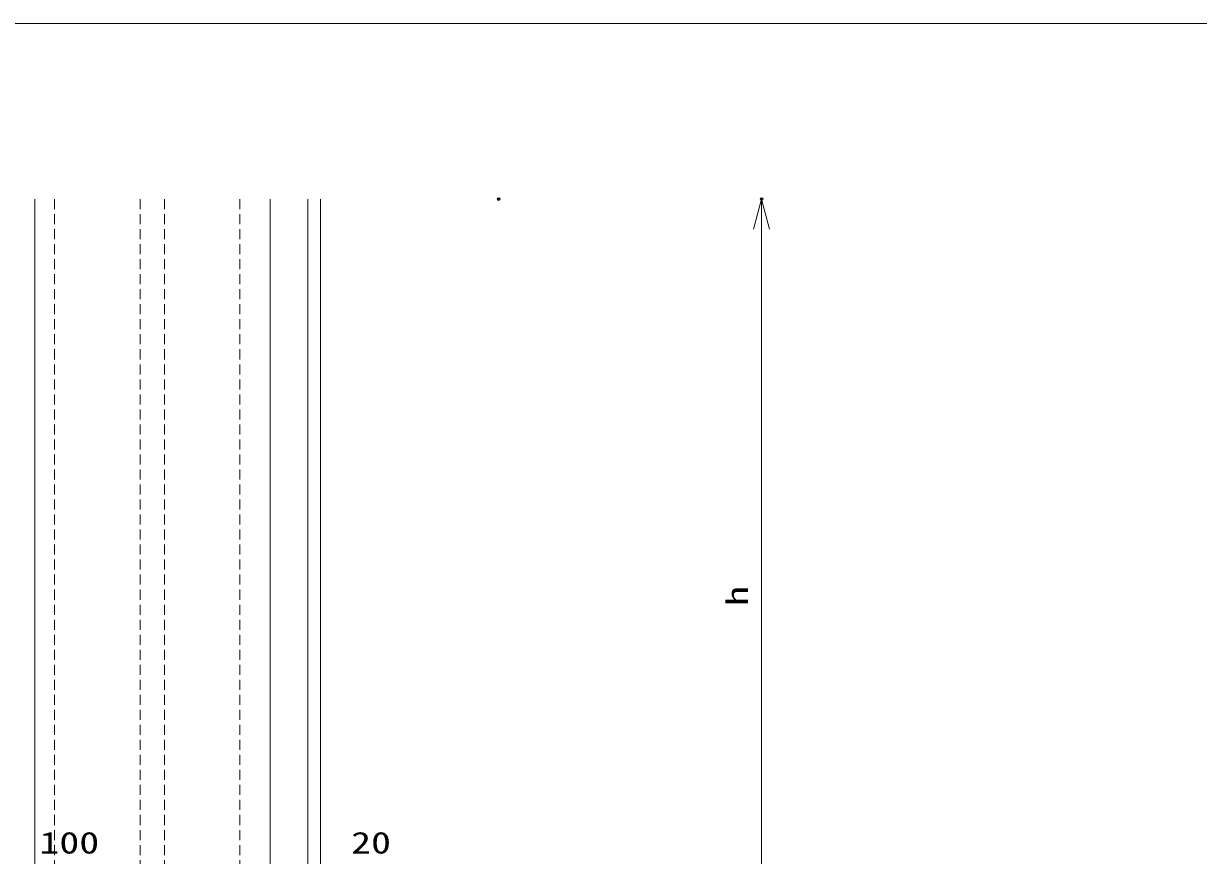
# Model space of a CAD drawing. Units: millimetres on the paper. Extents: x -395 to 395, y -281 to 281.
# Drawn here: x -234.5 to 0, y 114.8 to 281 of the extents above; entities that cross this region are included whole.
import ezdxf
from ezdxf.enums import TextEntityAlignment as Align

# ---------------------------------------------------------------- set-up
doc = ezdxf.new("R2010")
doc.units = ezdxf.units.MM
doc.header["$PDMODE"] = 32
doc.header["$PDSIZE"] = 0.5
doc.linetypes.add('DASHED2', pattern=[3, 2, -1])
for name, color, linetype, lineweight in [('0-2_USERZ', 3, 'Continuous', 9), ('0-3_F-1', 7, 'Continuous', 9), ('0-5_0', 7, 'Continuous', 9), ('0-9__0-A_1-2', 3, 'Continuous', 9), ('0-B_SUNPOU', 3, 'Continuous', 9)]:
    doc.layers.add(name, color=color, linetype=linetype, lineweight=lineweight)
doc.layers.add('0-6_DEFPOINTS', color=1, linetype='Continuous')
doc.styles.add('ＭＳ ゴシック', font='')
doc.styles.get('ＭＳ ゴシック').set_extended_font_data('MS Gothic')

# ---------------------------------------------------------------- blocks, each defined once
blk = doc.blocks.new('図枠')
at = {"layer": '0-3_F-1'}
blk.add_lwpolyline([(790.6, 0), (0, 0), (0, 562), (790.6, 562)], close=True, dxfattribs=at)
blk = doc.blocks.new('Open30_30')
at = {"layer": '0-5_0'}
for q in [(-3, 0.8038), (-3, 0), (-3, -0.8038)]:
    blk.add_line((0, 0), q, dxfattribs=at)

msp = doc.modelspace()

# ---------------------------------------------------------------- linework, layer by layer
at = {"layer": '0-2_USERZ', "linetype": 'DASHED2'}
for p, q in [((-228.348, 245.927), (-228.348, 56.093)), ((-211.243, 245.927), (-211.243, 56.093)), ((-206.358, 245.927), (-206.358, 56.093)), ((-191.366, 245.927), (-191.366, 102.093)), ((-191.366, 245.927), (-191.366, 56.093))]:
    msp.add_line(p, q, dxfattribs=at)
at = {"layer": '0-2_USERZ'}
for p, q in [((-177.766, 245.927), (-177.766, 93.593)), ((-175.266, 245.927), (-175.266, 87.093))]:
    msp.add_line(p, q, dxfattribs=at)
at = {"layer": '0-6_DEFPOINTS'}
for p in [(-139.685, 245.927), (-87.202, 245.927)]:
    msp.add_point(p, dxfattribs=at)
at = {"layer": '0-9__0-A_1-2'}
msp.add_lwpolyline([(-185.266, 245.927), (-185.266, 56.093), (-232.266, 56.093), (-232.266, 245.927)], dxfattribs=at)
at = {"layer": '0-B_SUNPOU'}
msp.add_line((-87.202, 89.093), (-87.202, 243.927), dxfattribs=at)

# ---------------------------------------------------------------- block references
at = {"layer": '0-2_USERZ'}
msp.add_blockref('図枠', (-395.3, -281), dxfattribs=at)
at = {"layer": '0-B_SUNPOU', "xscale": 2, "yscale": 2, "rotation": 90}
msp.add_blockref('Open30_30', (-87.202, 245.927), dxfattribs=at)

# ---------------------------------------------------------------- texts
at = {"layer": '0-B_SUNPOU', "style": 'ＭＳ ゴシック', "width": 1.35}
msp.add_text('h', height=4.333, rotation=90, dxfattribs=at).set_placement((-88.619, 164.678), align=Align.BOTTOM_LEFT)
for s, p in [('100', (-231.341, 113.928)), ('20', (-169.123, 113.928))]:
    msp.add_text(s, height=4.333, dxfattribs=at).set_placement(p, align=Align.BOTTOM_LEFT)

doc.saveas('drawing.dxf')
